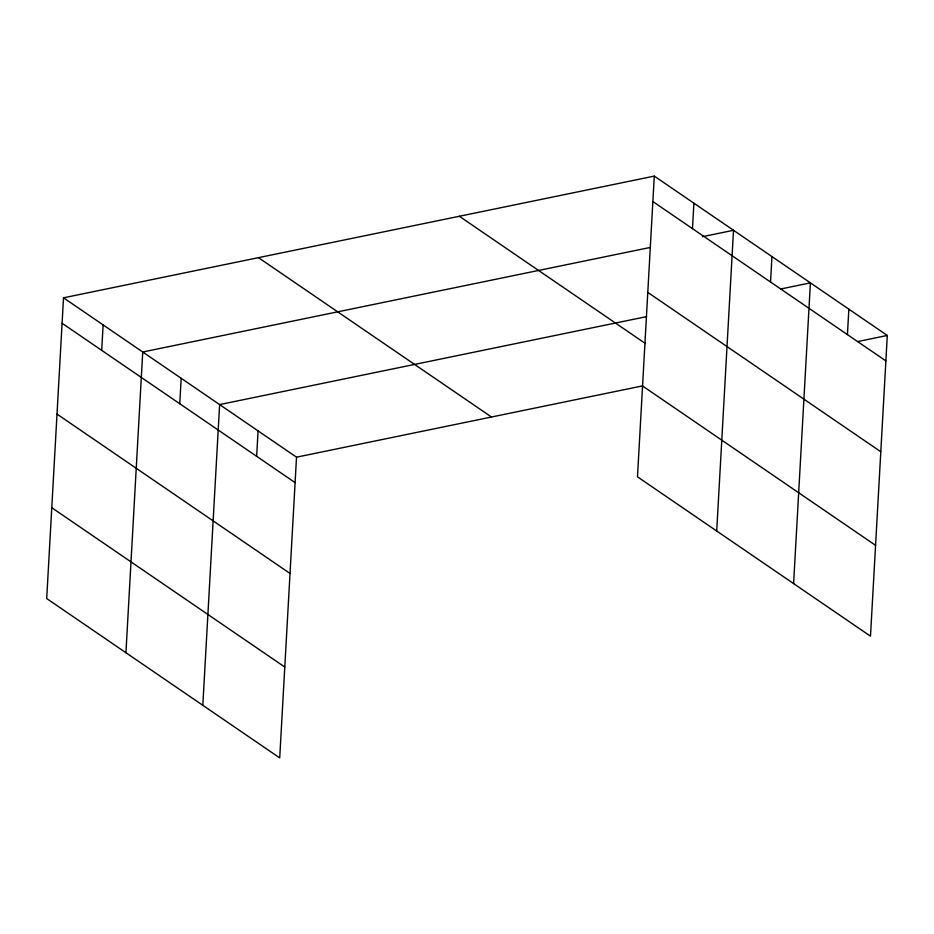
<?xml version="1.0" encoding="UTF-8"?>
<svg xmlns="http://www.w3.org/2000/svg" width="934" height="934" viewBox="0 0 934 934"><rect width="100%" height="100%" fill="white"/><g stroke="black" fill="none" stroke-linecap="round" stroke-linejoin="round"><path stroke-width="1.4" d="M63.512 297.818L46.7 598.542L279.71 757.894L296.522 457.181L63.512 297.818L654.29 176.106L887.3 335.458L870.488 636.182L637.478 476.819L654.29 176.106M101.701 350.343L103.125 324.915M125.927 652.714L142.739 352.001L650.157 247.463M179.76 403.733L181.184 378.293M202.818 705.31L219.63 404.585L646.526 316.638M256.652 456.317L258.076 430.878M692.479 228.632L693.904 203.192M716.705 531.002L733.517 230.289L702.438 236.687M770.538 282.021L771.963 256.581M793.596 583.587L810.408 282.874L780.742 288.991M847.43 334.606L848.854 309.166M296.522 457.181L642.487 385.905M857.634 341.575L887.3 335.458M652.866 201.546L885.876 360.898M647.787 292.389L880.797 451.741M459.33 216.268L645.487 343.584M642.557 385.976L875.567 545.339M258.473 257.656L491.482 417.008M62.088 323.257L295.097 482.609M57.009 414.101L290.019 573.453M51.779 507.699L284.788 667.051"/></g></svg>
